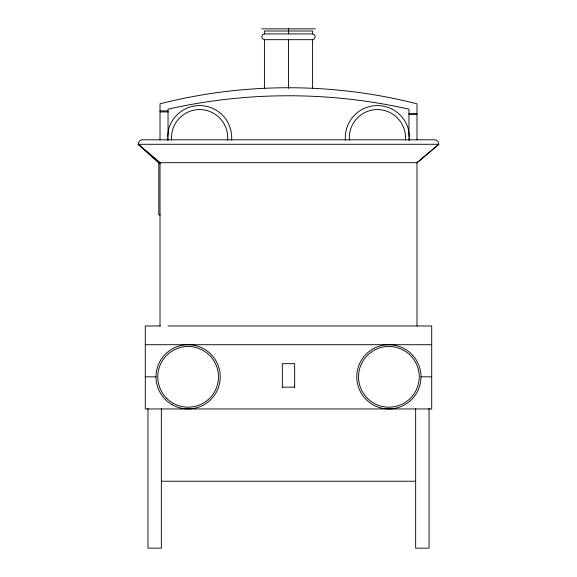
<?xml version="1.0" encoding="UTF-8"?>
<svg xmlns="http://www.w3.org/2000/svg" width="577" height="577" viewBox="0 0 577 577"><rect width="100%" height="100%" fill="white"/><g stroke="black" fill="none" stroke-linecap="round" stroke-linejoin="round"><path stroke-width="0.87" d="M167.597 136.836L168.578 129.371A32.124 32.124 0 0 1 231.629 140.197M409.18 140.225L409.403 138.53M160.485 163.024L158.805 163.046L138.17 144.279L139.071 141.516L141.415 139.807L435.585 139.807L437.929 141.516L438.83 144.279L416.983 162.909M264.41 33.913L262.506 34.829L261.734 36.798L262.506 38.767L264.41 39.683L312.59 39.683L314.494 38.767L315.266 36.798L314.494 34.829L312.59 33.913L264.41 33.913L264.41 30.999L312.59 30.999L312.59 33.913M261.756 28.85L315.244 28.85M160.017 110.907L168.044 110.907M160.017 111.924L168.044 111.924M408.956 113.582L416.983 113.582M408.956 114.599L416.983 114.599M138.17 144.279L438.83 144.279L416.983 162.692L160.017 162.692L138.17 144.279L160.017 162.909M160.182 214.889L158.805 214.889L158.805 163.046M160.456 325.976L145.289 325.976L145.289 408.956L431.711 408.956L431.711 325.976L168.044 325.976M145.289 344.714L431.711 344.714M145.289 376.831L155.999 376.831M421.001 376.831A32.124 32.124 0 0 0 372.821 349.013A32.124 32.124 0 0 0 372.821 404.65A32.124 32.124 0 0 0 421.001 376.831L431.711 376.831M282.341 387.167L294.659 387.167M161.351 481.232L415.649 481.232M409.403 136.836L408.422 129.371A32.124 32.124 0 0 0 345.371 140.197M167.597 138.53L167.82 140.225M429.036 408.365L429.036 548.15L415.649 548.15L415.649 408.675M416.983 139.778L416.983 103.802A521.976 521.976 0 0 0 160.017 103.802L160.017 139.778M416.983 162.173L416.983 325.976M408.956 140.225L408.956 109.154A548.741 548.741 0 0 0 168.044 109.154L168.044 140.225M312.59 39.683L312.59 88.317M294.659 387.419L294.659 363.676L282.341 363.676L282.341 387.419M288.5 28.85L288.5 33.913M288.5 39.683L288.5 88.317M264.41 39.683L264.41 88.317M161.351 408.675L161.351 548.15L147.964 548.15L147.964 408.48M160.017 162.692L160.017 325.976M349.395 140.124A28.107 28.107 0 0 1 377.394 109.58A28.107 28.107 0 0 1 405.393 140.124M171.607 140.124A28.107 28.107 0 0 1 199.606 109.58A28.107 28.107 0 0 1 227.605 140.124M367.419 398.296A30.357 30.357 0 0 0 418.202 384.693A30.357 30.357 0 0 0 381.022 347.513A30.357 30.357 0 0 0 367.419 398.296M166.659 398.296A30.357 30.357 0 0 0 217.442 384.693A30.357 30.357 0 0 0 180.262 347.513A30.357 30.357 0 0 0 166.659 398.296M172.061 404.65A32.124 32.124 0 0 0 220.241 376.831A32.124 32.124 0 0 0 172.061 349.013A32.124 32.124 0 0 0 172.061 404.65"/></g></svg>
